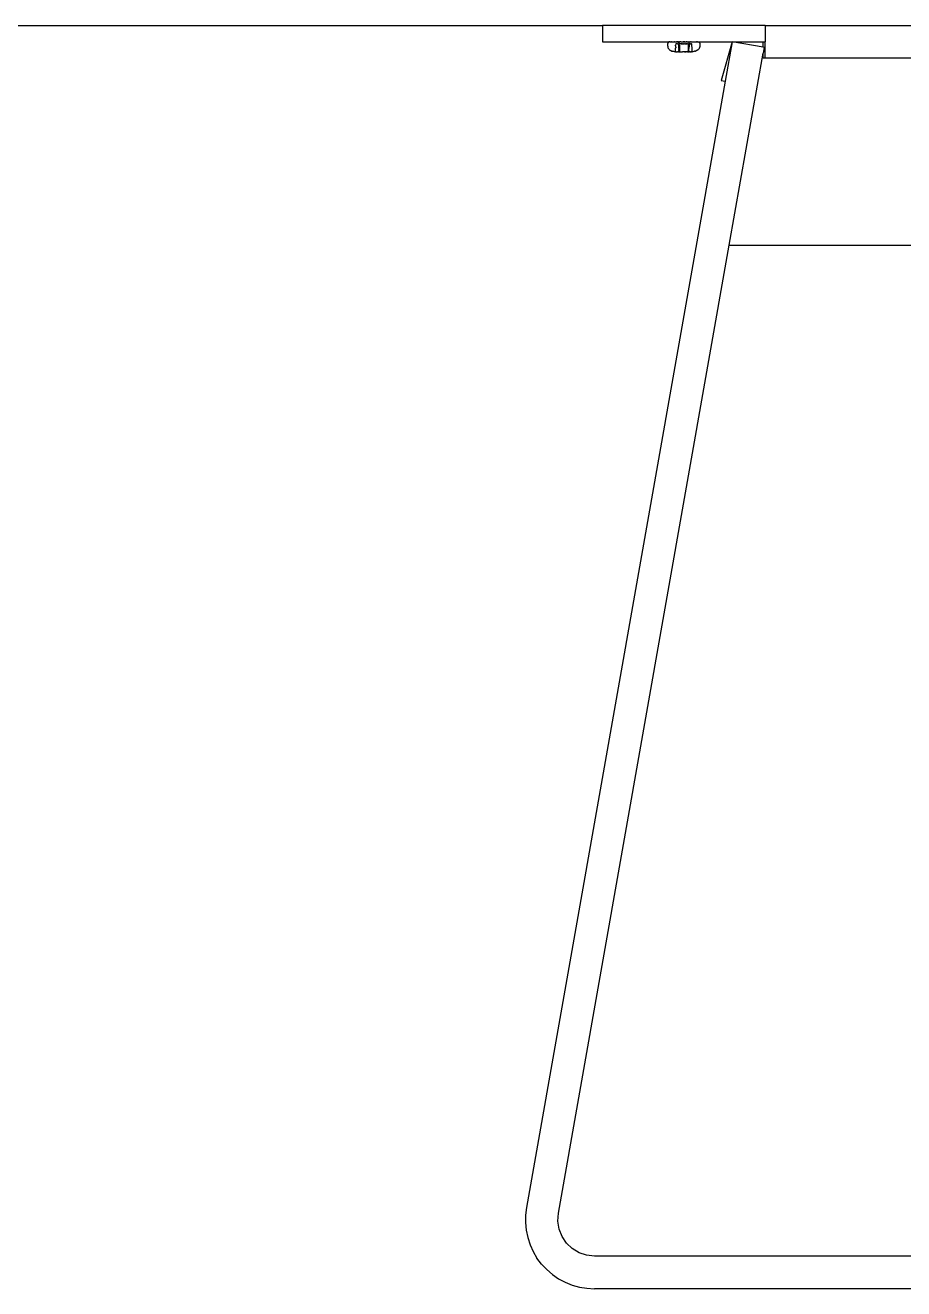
# Model space of a CAD drawing. Header units: millimetres. Extents: x 21 to 5427, y 20 to 4028.
# Drawn here: x 3043.5 to 3259.5, y 1317.6 to 1628.4 of the extents above; entities that cross this region are included whole.
import ezdxf

# ---------------------------------------------------------------- set-up
doc = ezdxf.new("R2010")
doc.units = ezdxf.units.MM

msp = doc.modelspace()

# ---------------------------------------------------------------- linework, layer by layer
for p, q in [((3203.88, 1628.36), (3203.88, 1628.29)), ((3206.88, 1628.36), (3206.88, 1628.29)), ((2365.38, 1628.29), (3185.38, 1628.29)), ((3185.38, 1628.29), (3185.38, 1624.29)), ((3203.88, 1628.29), (3185.38, 1628.29)), ((3203.95, 1628.29), (3203.88, 1628.29)), ((3204.02, 1628.29), (3203.95, 1628.29)), ((3204.13, 1628.29), (3204.02, 1628.29)), ((3204.24, 1628.29), (3204.13, 1628.29)), ((3204.34, 1628.29), (3204.24, 1628.29)), ((3204.37, 1628.29), (3204.34, 1628.29)), ((3204.49, 1628.29), (3204.37, 1628.29)), ((3204.52, 1628.29), (3204.49, 1628.29)), ((3204.64, 1628.29), (3204.52, 1628.29)), ((3204.68, 1628.29), (3204.64, 1628.29)), ((3204.81, 1628.29), (3204.68, 1628.29)), ((3204.85, 1628.29), (3204.81, 1628.29)), ((3204.99, 1628.29), (3204.85, 1628.29)), ((3205.03, 1628.29), (3204.99, 1628.29)), ((3205.18, 1628.29), (3205.03, 1628.29)), ((3205.21, 1628.29), (3205.18, 1628.29)), ((3205.36, 1628.29), (3205.21, 1628.29)), ((3205.4, 1628.29), (3205.36, 1628.29)), ((3205.55, 1628.29), (3205.4, 1628.29)), ((3205.59, 1628.29), (3205.55, 1628.29)), ((3205.74, 1628.29), (3205.59, 1628.29)), ((3205.78, 1628.29), (3205.74, 1628.29)), ((3205.92, 1628.29), (3205.78, 1628.29)), ((3205.95, 1628.29), (3205.92, 1628.29)), ((3206.09, 1628.29), (3205.95, 1628.29)), ((3206.12, 1628.29), (3206.09, 1628.29)), ((3206.25, 1628.29), (3206.12, 1628.29)), ((3206.28, 1628.29), (3206.25, 1628.29)), ((3206.4, 1628.29), (3206.28, 1628.29)), ((3206.42, 1628.29), (3206.4, 1628.29)), ((3206.55, 1628.29), (3206.42, 1628.29)), ((3206.66, 1628.29), (3206.55, 1628.29)), ((3206.75, 1628.29), (3206.66, 1628.29)), ((3206.82, 1628.29), (3206.75, 1628.29)), ((3206.88, 1628.29), (3206.82, 1628.29)), ((3225.38, 1628.29), (3206.88, 1628.29)), ((3225.38, 1628.29), (3225.38, 1624.29)), ((3225.38, 1628.29), (3325.38, 1628.29)), ((3185.38, 1624.29), (3201.79, 1624.28)), ((3201.38, 1623.79), (3201.38, 1623.44)), ((3201.41, 1623.79), (3201.38, 1623.79)), ((3201.38, 1623.44), (3201.41, 1623.32)), ((3201.42, 1623.89), (3201.41, 1623.79)), ((3201.41, 1623.32), (3201.43, 1623.2)), ((3201.42, 1623.89), (3201.44, 1623.89)), ((3201.43, 1623.2), (3201.45, 1623.2)), ((3201.44, 1623.99), (3201.47, 1623.99)), ((3201.44, 1623.99), (3201.44, 1623.89)), ((3201.45, 1623.2), (3201.45, 1623.08)), ((3201.45, 1623.08), (3201.48, 1623.08)), ((3201.49, 1624.07), (3201.47, 1623.99)), ((3201.48, 1623.08), (3201.49, 1622.96)), ((3201.49, 1624.07), (3201.52, 1624.07)), ((3201.49, 1622.96), (3201.51, 1622.96)), ((3201.51, 1622.96), (3201.51, 1622.85)), ((3201.51, 1622.85), (3201.57, 1622.74)), ((3201.54, 1624.15), (3201.52, 1624.07)), ((3201.61, 1624.21), (3201.54, 1624.15)), ((3201.57, 1622.74), (3201.63, 1622.63)), ((3201.65, 1624.21), (3201.61, 1624.21)), ((3201.63, 1622.63), (3201.7, 1622.53)), ((3201.7, 1624.26), (3201.65, 1624.21)), ((3201.77, 1624.26), (3201.7, 1624.26)), ((3201.7, 1622.53), (3201.78, 1622.44)), ((3201.79, 1624.28), (3201.77, 1624.26)), ((3201.78, 1622.44), (3201.86, 1622.35)), ((3201.86, 1624.28), (3201.79, 1624.28)), ((3201.79, 1624.28), (3201.83, 1624.28)), ((3201.86, 1624.28), (3201.83, 1624.28)), ((3201.9, 1624.28), (3201.86, 1624.28)), ((3201.86, 1622.35), (3201.9, 1622.35)), ((3201.97, 1624.29), (3201.9, 1624.28)), ((3201.9, 1622.35), (3201.95, 1622.27)), ((3201.94, 1624.29), (3201.97, 1624.29)), ((3201.95, 1622.27), (3201.99, 1622.27)), ((3201.97, 1624.29), (3202, 1624.29)), ((3201.99, 1622.27), (3202.02, 1622.27)), ((3202, 1624.29), (3202.04, 1624.29)), ((3202.02, 1622.27), (3202.05, 1622.2)), ((3202.04, 1624.29), (3202.09, 1624.29)), ((3202.05, 1622.2), (3202.09, 1622.2)), ((3202.09, 1624.29), (3202.14, 1624.29)), ((3202.09, 1624.29), (3202.12, 1624.28)), ((3202.09, 1622.2), (3202.12, 1622.2)), ((3202.12, 1624.28), (3202.17, 1624.29)), ((3202.12, 1622.2), (3202.16, 1622.13)), ((3202.14, 1624.29), (3202.2, 1624.29)), ((3202.16, 1622.13), (3202.19, 1622.13)), ((3202.23, 1624.28), (3202.17, 1624.29)), ((3202.19, 1622.13), (3202.22, 1622.13)), ((3202.2, 1624.29), (3202.26, 1624.29)), ((3202.22, 1622.13), (3202.27, 1622.08)), ((3202.26, 1624.29), (3202.23, 1624.28)), ((3202.26, 1624.29), (3202.33, 1624.29)), ((3202.33, 1624.29), (3202.4, 1624.29)), ((3202.37, 1624.28), (3202.33, 1624.29)), ((3202.37, 1624.28), (3202.4, 1624.29)), ((3202.4, 1624.29), (3202.47, 1624.28)), ((3202.47, 1624.28), (3202.54, 1624.29)), ((3202.47, 1624.28), (3202.58, 1624.28)), ((3202.54, 1624.29), (3202.58, 1624.28)), ((3202.62, 1624.29), (3202.58, 1624.28)), ((3202.62, 1624.29), (3202.69, 1624.28)), ((3202.66, 1624.29), (3202.62, 1624.29)), ((3202.66, 1624.29), (3202.69, 1624.28)), ((3202.69, 1624.28), (3202.75, 1624.29)), ((3202.75, 1624.29), (3202.81, 1624.28)), ((3202.81, 1624.28), (3202.88, 1624.29)), ((3202.81, 1624.28), (3202.85, 1624.29)), ((3202.85, 1624.29), (3202.88, 1624.29)), ((3202.88, 1624.29), (3202.94, 1624.28)), ((3202.88, 1624.29), (3202.92, 1624.29)), ((3202.94, 1624.28), (3202.92, 1624.29)), ((3202.94, 1624.28), (3202.99, 1624.28)), ((3203.02, 1624.29), (3202.99, 1624.28)), ((3203.02, 1624.29), (3203.07, 1624.28)), ((3203.13, 1624.29), (3203.07, 1624.28)), ((3203.13, 1624.29), (3203.17, 1624.29)), ((3203.17, 1624.29), (3203.21, 1624.28)), ((3203.21, 1624.28), (3203.25, 1624.29)), ((3203.25, 1624.29), (3203.29, 1624.29)), ((3203.29, 1624.29), (3203.35, 1624.28)), ((3203.34, 1622.44), (3203.36, 1622.53)), ((3203.37, 1622.27), (3203.34, 1622.44)), ((3203.35, 1624.28), (3203.41, 1624.29)), ((3203.36, 1623.32), (3203.39, 1623.44)), ((3203.36, 1623.32), (3203.37, 1623.2)), ((3203.36, 1622.53), (3203.38, 1622.74)), ((3203.36, 1622.13), (3203.37, 1622.2)), ((3203.38, 1622.08), (3203.36, 1622.13)), ((3203.37, 1623.2), (3203.38, 1623.08)), ((3203.37, 1622.2), (3203.37, 1622.27)), ((3203.38, 1623.08), (3203.4, 1622.96)), ((3203.38, 1622.74), (3203.42, 1622.85)), ((3203.41, 1623.79), (3203.39, 1623.44)), ((3203.4, 1622.96), (3203.42, 1622.85)), ((3203.41, 1624.29), (3203.5, 1624.28)), ((3203.45, 1623.79), (3203.47, 1623.79)), ((3203.52, 1623.79), (3203.47, 1623.79)), ((3203.5, 1624.28), (3203.53, 1624.29)), ((3203.5, 1624.28), (3203.57, 1624.28)), ((3203.59, 1623.79), (3203.52, 1623.79)), ((3203.53, 1624.29), (3203.57, 1624.28)), ((3203.57, 1624.28), (3203.61, 1624.29)), ((3203.66, 1623.79), (3203.59, 1623.79)), ((3203.65, 1624.28), (3203.61, 1624.29)), ((3203.65, 1624.28), (3203.68, 1624.29)), ((3203.65, 1624.28), (3203.74, 1624.29)), ((3203.66, 1623.79), (3203.71, 1623.79)), ((3203.68, 1624.29), (3203.74, 1624.29)), ((3203.73, 1623.79), (3203.71, 1623.79)), ((3203.81, 1623.79), (3203.73, 1623.79)), ((3203.81, 1624.28), (3203.74, 1624.29)), ((3203.79, 1624.29), (3203.74, 1624.29)), ((3203.79, 1624.29), (3203.81, 1624.28)), ((3203.81, 1624.28), (3203.87, 1624.29)), ((3203.84, 1623.79), (3203.81, 1623.79)), ((3203.84, 1623.79), (3203.88, 1623.79)), ((3203.92, 1624.29), (3203.87, 1624.29)), ((3203.88, 1623.79), (3203.93, 1623.79)), ((3203.92, 1624.29), (3203.97, 1624.28)), ((3203.93, 1623.79), (3203.98, 1623.79)), ((3204, 1624.29), (3203.97, 1624.28)), ((3203.97, 1624.28), (3204.05, 1624.29)), ((3203.98, 1623.79), (3204.04, 1623.79)), ((3204, 1624.29), (3204.05, 1624.29)), ((3204.04, 1623.79), (3204.07, 1623.79)), ((3204.05, 1624.29), (3204.14, 1624.29)), ((3204.07, 1623.79), (3204.14, 1623.79)), ((3204.1, 1623.39), (3204.08, 1623.32)), ((3204.08, 1623.32), (3204.08, 1623.2)), ((3204.08, 1623.2), (3204.09, 1623.08)), ((3204.09, 1623.08), (3204.1, 1622.96)), ((3204.11, 1623.44), (3204.1, 1623.39)), ((3204.1, 1622.96), (3204.11, 1622.85)), ((3204.14, 1623.44), (3204.11, 1623.44)), ((3204.11, 1622.85), (3204.13, 1622.74)), ((3204.15, 1624.21), (3204.12, 1624.15)), ((3204.12, 1624.15), (3204.14, 1624.07)), ((3204.14, 1622.2), (3204.12, 1622.13)), ((3204.12, 1622.13), (3204.14, 1622.1)), ((3204.13, 1622.74), (3204.15, 1622.63)), ((3204.15, 1622.53), (3204.13, 1622.44)), ((3204.13, 1622.44), (3204.16, 1622.35)), ((3204.14, 1624.29), (3204.17, 1624.29)), ((3204.14, 1624.29), (3204.14, 1624.26)), ((3204.14, 1624.26), (3204.15, 1624.21)), ((3204.14, 1624.07), (3204.14, 1623.99)), ((3204.14, 1623.99), (3204.14, 1623.89)), ((3204.14, 1623.79), (3204.14, 1623.89)), ((3204.17, 1623.79), (3204.14, 1623.79)), ((3204.14, 1623.79), (3204.14, 1623.57)), ((3204.16, 1623.49), (3204.14, 1623.57)), ((3204.16, 1623.49), (3204.14, 1623.44)), ((3204.16, 1622.35), (3204.14, 1622.27)), ((3204.14, 1622.27), (3204.14, 1622.2)), ((3204.15, 1622.63), (3204.15, 1622.53)), ((3204.22, 1623.79), (3204.16, 1623.49)), ((3204.16, 1623.49), (3204.18, 1623.44)), ((3204.18, 1623.39), (3204.16, 1623.34)), ((3204.16, 1623.34), (3204.18, 1623.32)), ((3204.22, 1624.29), (3204.17, 1624.29)), ((3204.22, 1623.79), (3204.17, 1623.79)), ((3204.18, 1623.44), (3204.18, 1623.39)), ((3204.18, 1623.32), (3204.19, 1623.2)), ((3204.19, 1623.2), (3204.2, 1623.08)), ((3204.2, 1623.08), (3204.21, 1622.96)), ((3204.21, 1622.96), (3204.22, 1622.85)), ((3204.22, 1624.29), (3204.29, 1624.29)), ((3204.29, 1623.79), (3204.22, 1623.79)), ((3204.22, 1623.79), (3204.25, 1623.79)), ((3204.22, 1622.85), (3204.24, 1622.74)), ((3204.26, 1622.85), (3204.24, 1622.74)), ((3204.24, 1622.74), (3204.25, 1622.68)), ((3204.25, 1622.68), (3204.25, 1622.63)), ((3204.25, 1622.63), (3204.26, 1622.6)), ((3204.26, 1623.32), (3204.28, 1623.38)), ((3204.26, 1623.32), (3204.27, 1623.2)), ((3204.28, 1622.96), (3204.26, 1622.85)), ((3204.28, 1622.53), (3204.26, 1622.6)), ((3204.26, 1622.44), (3204.29, 1622.48)), ((3204.26, 1622.35), (3204.26, 1622.44)), ((3204.26, 1622.27), (3204.26, 1622.35)), ((3204.26, 1622.27), (3204.27, 1622.24)), ((3204.26, 1622.2), (3204.27, 1622.24)), ((3204.26, 1622.13), (3204.26, 1622.2)), ((3204.26, 1622.08), (3204.26, 1622.13)), ((3204.27, 1623.2), (3204.27, 1623.08)), ((3204.28, 1623.38), (3204.28, 1623.44)), ((3204.28, 1622.53), (3204.29, 1622.48)), ((3204.29, 1624.29), (3204.34, 1624.29)), ((3204.34, 1623.79), (3204.29, 1623.79)), ((3204.34, 1622.85), (3204.31, 1622.74)), ((3204.31, 1622.74), (3204.33, 1622.63)), ((3204.34, 1622.44), (3204.32, 1622.35)), ((3204.32, 1622.35), (3204.35, 1622.27)), ((3204.33, 1622.63), (3204.35, 1622.53)), ((3204.34, 1622.2), (3204.33, 1622.13)), ((3204.33, 1622.13), (3204.36, 1622.08)), ((3204.34, 1624.29), (3204.39, 1624.29)), ((3204.39, 1623.79), (3204.34, 1623.79)), ((3204.34, 1623.44), (3204.34, 1623.39)), ((3204.34, 1623.39), (3204.34, 1623.32)), ((3204.34, 1623.32), (3204.34, 1623.2)), ((3204.34, 1623.2), (3204.34, 1623.08)), ((3204.34, 1622.96), (3204.34, 1622.85)), ((3204.35, 1622.53), (3204.34, 1622.44)), ((3204.35, 1622.27), (3204.34, 1622.2)), ((3204.39, 1624.29), (3204.42, 1624.29)), ((3204.39, 1623.79), (3204.43, 1623.79)), ((3204.47, 1624.28), (3204.42, 1624.29)), ((3204.43, 1623.79), (3204.5, 1623.79)), ((3204.47, 1623.79), (3204.43, 1623.79)), ((3204.47, 1624.28), (3204.5, 1624.29)), ((3204.5, 1623.79), (3204.47, 1623.79)), ((3204.56, 1624.29), (3204.5, 1624.29)), ((3204.55, 1623.79), (3204.5, 1623.79)), ((3204.63, 1623.79), (3204.55, 1623.79)), ((3204.63, 1624.29), (3204.56, 1624.29)), ((3204.63, 1624.29), (3204.7, 1624.29)), ((3204.63, 1623.79), (3204.68, 1623.79)), ((3204.73, 1623.79), (3204.68, 1623.79)), ((3204.7, 1624.29), (3204.77, 1624.29)), ((3204.77, 1623.79), (3204.73, 1623.79)), ((3204.77, 1624.29), (3204.82, 1624.28)), ((3204.77, 1623.79), (3204.81, 1623.79)), ((3204.84, 1623.79), (3204.77, 1623.79)), ((3204.84, 1623.79), (3204.81, 1623.79)), ((3204.85, 1624.29), (3204.82, 1624.28)), ((3204.82, 1624.28), (3204.89, 1624.29)), ((3204.89, 1623.79), (3204.84, 1623.79)), ((3204.85, 1624.29), (3204.89, 1624.29)), ((3204.89, 1624.29), (3204.93, 1624.29)), ((3204.96, 1623.79), (3204.89, 1623.79)), ((3204.89, 1623.79), (3204.93, 1623.79)), ((3204.93, 1624.29), (3204.99, 1624.28)), ((3204.93, 1623.79), (3204.96, 1623.79)), ((3205.01, 1623.79), (3204.96, 1623.79)), ((3204.99, 1624.28), (3205.04, 1624.29)), ((3205.09, 1623.79), (3205.01, 1623.79)), ((3205.04, 1624.29), (3205.09, 1624.29)), ((3205.09, 1624.29), (3205.14, 1624.29)), ((3205.09, 1623.79), (3205.13, 1623.79)), ((3205.18, 1623.79), (3205.13, 1623.79)), ((3205.14, 1624.29), (3205.17, 1624.28)), ((3205.17, 1624.28), (3205.22, 1624.29)), ((3205.18, 1623.79), (3205.21, 1623.79)), ((3205.26, 1623.79), (3205.21, 1623.79)), ((3205.22, 1624.29), (3205.26, 1624.29)), ((3205.22, 1624.29), (3205.29, 1624.29)), ((3205.29, 1624.29), (3205.26, 1624.29)), ((3205.26, 1623.79), (3205.28, 1623.79)), ((3205.28, 1623.79), (3205.36, 1623.79)), ((3205.35, 1624.28), (3205.29, 1624.29)), ((3205.43, 1624.29), (3205.35, 1624.28)), ((3205.43, 1623.79), (3205.36, 1623.79)), ((3205.4, 1623.79), (3205.36, 1623.79)), ((3205.43, 1623.79), (3205.4, 1623.79)), ((3205.43, 1624.29), (3205.49, 1624.29)), ((3205.43, 1623.79), (3205.47, 1623.82)), ((3205.51, 1623.79), (3205.47, 1623.82)), ((3205.52, 1624.28), (3205.49, 1624.29)), ((3205.51, 1623.79), (3205.55, 1623.79)), ((3205.6, 1624.29), (3205.52, 1624.28)), ((3205.52, 1624.28), (3205.57, 1624.29)), ((3205.55, 1623.79), (3205.6, 1623.79)), ((3205.57, 1624.29), (3205.6, 1624.29)), ((3205.57, 1624.29), (3205.63, 1624.29)), ((3205.63, 1624.29), (3205.6, 1624.29)), ((3205.65, 1623.79), (3205.6, 1623.79)), ((3205.63, 1624.29), (3205.7, 1624.28)), ((3205.7, 1623.79), (3205.65, 1623.79)), ((3205.7, 1624.28), (3205.76, 1624.29)), ((3205.7, 1623.79), (3205.76, 1623.79)), ((3205.76, 1624.29), (3205.84, 1624.29)), ((3205.76, 1623.79), (3205.8, 1623.79)), ((3205.8, 1623.79), (3205.84, 1623.79)), ((3205.84, 1624.29), (3205.87, 1624.28)), ((3205.84, 1623.79), (3205.88, 1623.79)), ((3205.87, 1624.28), (3205.92, 1624.29)), ((3205.87, 1624.28), (3205.95, 1624.28)), ((3205.92, 1623.79), (3205.88, 1623.79)), ((3205.92, 1624.29), (3205.95, 1624.28)), ((3205.99, 1623.79), (3205.92, 1623.79)), ((3205.92, 1623.79), (3205.96, 1623.79)), ((3205.95, 1624.28), (3206.01, 1624.29)), ((3205.96, 1623.79), (3205.99, 1623.79)), ((3206.04, 1623.82), (3205.99, 1623.79)), ((3206.07, 1624.29), (3206.01, 1624.29)), ((3206.07, 1623.79), (3206.04, 1623.82)), ((3206.12, 1624.28), (3206.07, 1624.29)), ((3206.07, 1623.79), (3206.13, 1623.79)), ((3206.12, 1624.28), (3206.16, 1624.29)), ((3206.21, 1623.79), (3206.13, 1623.79)), ((3206.16, 1624.29), (3206.21, 1624.29)), ((3206.21, 1624.29), (3206.24, 1624.29)), ((3206.28, 1623.79), (3206.21, 1623.79)), ((3206.24, 1623.79), (3206.21, 1623.79)), ((3206.24, 1624.29), (3206.3, 1624.29)), ((3206.24, 1624.29), (3206.26, 1624.29)), ((3206.28, 1623.79), (3206.24, 1623.79)), ((3206.26, 1624.29), (3206.33, 1624.29)), ((3206.28, 1623.79), (3206.33, 1623.79)), ((3206.3, 1624.29), (3206.33, 1624.29)), ((3206.33, 1624.29), (3206.39, 1624.28)), ((3206.33, 1623.79), (3206.37, 1623.79)), ((3206.37, 1623.79), (3206.43, 1623.79)), ((3206.43, 1624.29), (3206.39, 1624.28)), ((3206.39, 1624.28), (3206.46, 1624.28)), ((3206.46, 1624.28), (3206.43, 1624.29)), ((3206.43, 1623.79), (3206.46, 1623.79)), ((3206.43, 1623.79), (3206.46, 1623.49)), ((3206.46, 1622.74), (3206.44, 1622.63)), ((3206.44, 1622.63), (3206.45, 1622.53)), ((3206.47, 1622.44), (3206.44, 1622.35)), ((3206.44, 1622.35), (3206.44, 1622.27)), ((3206.44, 1622.27), (3206.44, 1622.2)), ((3206.44, 1622.2), (3206.44, 1622.13)), ((3206.44, 1622.13), (3206.47, 1622.08)), ((3206.45, 1622.53), (3206.47, 1622.44)), ((3206.49, 1624.29), (3206.46, 1624.28)), ((3206.46, 1624.28), (3206.52, 1624.29)), ((3206.46, 1623.79), (3206.51, 1623.79)), ((3206.46, 1623.79), (3206.51, 1623.44)), ((3206.46, 1623.49), (3206.46, 1623.44)), ((3206.46, 1623.44), (3206.5, 1623.32)), ((3206.47, 1622.85), (3206.46, 1622.74)), ((3206.48, 1622.96), (3206.47, 1622.85)), ((3206.49, 1622.53), (3206.47, 1622.44)), ((3206.49, 1623.08), (3206.48, 1622.96)), ((3206.49, 1624.29), (3206.56, 1624.28)), ((3206.5, 1623.2), (3206.49, 1623.08)), ((3206.51, 1622.63), (3206.49, 1622.53)), ((3206.49, 1622.53), (3206.51, 1622.44)), ((3206.5, 1623.32), (3206.5, 1623.2)), ((3206.51, 1622.2), (3206.5, 1622.13)), ((3206.5, 1622.13), (3206.51, 1622.08)), ((3206.51, 1623.79), (3206.56, 1623.79)), ((3206.56, 1623.6), (3206.51, 1623.79)), ((3206.51, 1623.44), (3206.58, 1623.2)), ((3206.53, 1622.74), (3206.51, 1622.63)), ((3206.51, 1622.44), (3206.51, 1622.27)), ((3206.51, 1622.27), (3206.51, 1622.2)), ((3206.52, 1624.29), (3206.56, 1624.28)), ((3206.55, 1622.85), (3206.53, 1622.74)), ((3206.56, 1622.96), (3206.55, 1622.85)), ((3206.56, 1624.28), (3206.59, 1624.29)), ((3206.56, 1624.28), (3206.63, 1624.29)), ((3206.62, 1623.79), (3206.56, 1623.79)), ((3206.56, 1623.44), (3206.56, 1623.6)), ((3206.56, 1623.44), (3206.57, 1623.4)), ((3206.57, 1623.08), (3206.56, 1622.96)), ((3206.57, 1622.27), (3206.56, 1622.24)), ((3206.56, 1622.24), (3206.59, 1622.13)), ((3206.57, 1623.4), (3206.58, 1623.32)), ((3206.58, 1623.2), (3206.57, 1623.08)), ((3206.59, 1622.53), (3206.57, 1622.44)), ((3206.57, 1622.44), (3206.57, 1622.27)), ((3206.58, 1623.32), (3206.58, 1623.2)), ((3206.59, 1624.29), (3206.63, 1624.29)), ((3206.61, 1622.63), (3206.59, 1622.53)), ((3206.59, 1622.13), (3206.61, 1622.08)), ((3206.63, 1622.74), (3206.61, 1622.63)), ((3206.63, 1624.26), (3206.62, 1624.21)), ((3206.62, 1624.21), (3206.64, 1624.15)), ((3206.65, 1623.79), (3206.62, 1623.79)), ((3206.63, 1624.29), (3206.73, 1624.28)), ((3206.63, 1624.29), (3206.63, 1624.26)), ((3206.65, 1622.85), (3206.63, 1622.74)), ((3206.64, 1624.15), (3206.66, 1624.07)), ((3206.69, 1623.89), (3206.65, 1623.79)), ((3206.65, 1623.79), (3206.7, 1623.79)), ((3206.7, 1623.6), (3206.65, 1623.79)), ((3206.67, 1622.96), (3206.65, 1622.85)), ((3206.66, 1624.07), (3206.68, 1623.99)), ((3206.68, 1623.08), (3206.67, 1622.96)), ((3206.68, 1623.99), (3206.69, 1623.89)), ((3206.69, 1623.2), (3206.68, 1623.08)), ((3206.73, 1623.38), (3206.69, 1623.32)), ((3206.69, 1623.32), (3206.69, 1623.2)), ((3206.79, 1623.79), (3206.7, 1623.79)), ((3206.7, 1623.6), (3206.7, 1623.44)), ((3206.7, 1623.44), (3206.72, 1623.4)), ((3206.72, 1623.4), (3206.73, 1623.38)), ((3206.73, 1624.28), (3206.76, 1624.29)), ((3206.73, 1624.28), (3206.79, 1624.28)), ((3206.76, 1624.29), (3206.79, 1624.28)), ((3206.79, 1624.28), (3206.85, 1624.29)), ((3206.79, 1623.79), (3206.83, 1623.79)), ((3206.83, 1623.79), (3206.88, 1623.79)), ((3206.85, 1624.29), (3206.89, 1624.28)), ((3206.88, 1623.79), (3206.93, 1623.79)), ((3206.95, 1624.29), (3206.89, 1624.28)), ((3206.93, 1623.79), (3206.97, 1623.79)), ((3206.95, 1624.29), (3206.98, 1624.29)), ((3207.06, 1623.79), (3206.97, 1623.79)), ((3206.98, 1624.29), (3207.05, 1624.28)), ((3207.05, 1624.28), (3207.11, 1624.29)), ((3207.05, 1624.28), (3207.08, 1624.29)), ((3207.06, 1623.79), (3207.13, 1623.79)), ((3207.06, 1623.79), (3207.1, 1623.79)), ((3207.08, 1624.29), (3207.16, 1624.29)), ((3207.08, 1624.29), (3207.11, 1624.29)), ((3207.1, 1623.79), (3207.13, 1623.79)), ((3207.11, 1624.29), (3207.16, 1624.29)), ((3207.13, 1623.79), (3207.19, 1623.79)), ((3207.2, 1624.28), (3207.16, 1624.29)), ((3207.23, 1623.79), (3207.19, 1623.79)), ((3207.2, 1624.28), (3207.24, 1624.29)), ((3207.28, 1623.79), (3207.23, 1623.79)), ((3207.24, 1624.29), (3207.28, 1624.29)), ((3207.28, 1624.29), (3207.35, 1624.28)), ((3207.28, 1623.79), (3207.32, 1623.79)), ((3207.32, 1623.79), (3207.36, 1623.79)), ((3207.36, 1623.44), (3207.33, 1623.38)), ((3207.33, 1623.38), (3207.33, 1623.32)), ((3207.33, 1623.32), (3207.33, 1623.2)), ((3207.33, 1623.2), (3207.34, 1623.08)), ((3207.36, 1622.96), (3207.34, 1622.85)), ((3207.34, 1622.85), (3207.35, 1622.63)), ((3207.35, 1622.63), (3207.34, 1622.6)), ((3207.34, 1622.6), (3207.35, 1622.53)), ((3207.35, 1624.28), (3207.4, 1624.29)), ((3207.35, 1623.61), (3207.36, 1623.79)), ((3207.36, 1623.58), (3207.35, 1623.61)), ((3207.35, 1622.53), (3207.36, 1622.44)), ((3207.36, 1623.44), (3207.36, 1623.58)), ((3207.36, 1622.44), (3207.37, 1622.35)), ((3207.37, 1622.35), (3207.4, 1622.27)), ((3207.41, 1622.13), (3207.39, 1622.08)), ((3207.4, 1624.29), (3207.5, 1624.28)), ((3207.4, 1622.27), (3207.4, 1622.2)), ((3207.4, 1622.2), (3207.41, 1622.13)), ((3207.5, 1624.28), (3207.52, 1624.29)), ((3207.5, 1624.28), (3207.56, 1624.28)), ((3207.56, 1624.28), (3207.52, 1624.29)), ((3207.56, 1624.28), (3207.59, 1624.29)), ((3207.64, 1624.28), (3207.59, 1624.29)), ((3207.64, 1624.28), (3207.7, 1624.29)), ((3207.7, 1624.29), (3207.77, 1624.28)), ((3207.7, 1624.29), (3207.75, 1624.29)), ((3207.75, 1624.29), (3207.77, 1624.28)), ((3207.77, 1624.28), (3207.81, 1624.29)), ((3207.81, 1624.29), (3207.85, 1624.29)), ((3207.85, 1624.29), (3207.9, 1624.28)), ((3207.9, 1624.28), (3207.95, 1624.29)), ((3207.95, 1624.29), (3208.02, 1624.28)), ((3208.02, 1624.28), (3208.05, 1624.29)), ((3208.02, 1624.28), (3208.07, 1624.28)), ((3208.05, 1624.29), (3208.07, 1624.28)), ((3208.07, 1624.28), (3208.11, 1624.29)), ((3208.07, 1624.28), (3208.14, 1624.28)), ((3208.11, 1624.29), (3208.14, 1624.28)), ((3208.14, 1624.28), (3208.2, 1624.29)), ((3208.2, 1624.29), (3208.25, 1624.28)), ((3208.25, 1624.28), (3208.31, 1624.29)), ((3208.25, 1624.28), (3208.28, 1624.29)), ((3208.28, 1624.29), (3208.35, 1624.28)), ((3208.35, 1624.28), (3208.39, 1624.29)), ((3208.39, 1624.29), (3208.45, 1624.28)), ((3208.45, 1624.28), (3208.49, 1624.28)), ((3208.49, 1624.28), (3208.54, 1624.28)), ((3208.55, 1622.13), (3208.5, 1622.08)), ((3208.57, 1624.28), (3208.54, 1624.28)), ((3208.57, 1622.13), (3208.55, 1622.13)), ((3208.57, 1624.28), (3208.62, 1624.28)), ((3208.61, 1622.13), (3208.57, 1622.13)), ((3208.65, 1622.2), (3208.61, 1622.13)), ((3208.62, 1624.28), (3208.69, 1624.28)), ((3208.68, 1622.2), (3208.65, 1622.2)), ((3208.71, 1622.2), (3208.68, 1622.2)), ((3208.69, 1624.28), (3208.76, 1624.28)), ((3208.69, 1624.28), (3208.72, 1624.28)), ((3208.74, 1622.27), (3208.71, 1622.2)), ((3208.76, 1624.28), (3208.72, 1624.28)), ((3208.78, 1622.27), (3208.74, 1622.27)), ((3208.76, 1624.28), (3208.81, 1624.28)), ((3208.81, 1622.27), (3208.78, 1622.27)), ((3208.81, 1624.28), (3208.86, 1624.28)), ((3208.87, 1622.35), (3208.81, 1622.27)), ((3208.86, 1624.28), (3208.9, 1624.28)), ((3208.9, 1622.35), (3208.87, 1622.35)), ((3208.9, 1624.28), (3208.94, 1624.28)), ((3208.9, 1624.28), (3208.97, 1624.28)), ((3208.99, 1622.44), (3208.9, 1622.35)), ((3208.94, 1624.28), (3208.97, 1624.28)), ((3208.97, 1624.28), (3217.26, 1624.29)), ((3208.97, 1624.28), (3209, 1624.26)), ((3209.07, 1622.53), (3208.99, 1622.44)), ((3209, 1624.26), (3209.07, 1624.26)), ((3209.07, 1624.26), (3209.11, 1624.21)), ((3209.14, 1622.63), (3209.07, 1622.53)), ((3209.11, 1624.21), (3209.15, 1624.21)), ((3209.2, 1622.74), (3209.14, 1622.63)), ((3209.15, 1624.21), (3209.23, 1624.15)), ((3209.25, 1622.85), (3209.2, 1622.74)), ((3209.23, 1624.15), (3209.25, 1624.07)), ((3209.28, 1624.07), (3209.25, 1624.07)), ((3209.26, 1622.96), (3209.25, 1622.85)), ((3209.28, 1622.96), (3209.26, 1622.96)), ((3209.28, 1624.07), (3209.3, 1623.99)), ((3209.29, 1623.08), (3209.28, 1622.96)), ((3209.32, 1623.08), (3209.29, 1623.08)), ((3209.32, 1623.99), (3209.3, 1623.99)), ((3209.32, 1623.99), (3209.32, 1623.89)), ((3209.35, 1623.89), (3209.32, 1623.89)), ((3209.34, 1623.2), (3209.32, 1623.08)), ((3209.36, 1623.44), (3209.34, 1623.37)), ((3209.34, 1623.37), (3209.35, 1623.32)), ((3209.35, 1623.32), (3209.34, 1623.2)), ((3209.35, 1623.89), (3209.37, 1623.79)), ((3209.37, 1623.79), (3209.36, 1623.44)), ((3217.26, 1624.29), (3214.58, 1614.79)), ((3217.26, 1624.29), (3215.55, 1614.62)), ((3217.26, 1624.29), (3224.88, 1624.29)), ((3224.88, 1622.95), (3217.26, 1624.29)), ((3224.88, 1622.95), (3224.88, 1624.29)), ((3224.88, 1624.29), (3225.38, 1624.29)), ((3225.14, 1622.9), (3224.88, 1622.95)), ((3225.14, 1622.9), (3224.88, 1621.46)), ((3225.38, 1620.29), (3225.38, 1624.29)), ((3202.27, 1622.08), (3202.33, 1622.08)), ((3202.33, 1622.08), (3202.38, 1622.03)), ((3202.38, 1622.03), (3202.44, 1622.03)), ((3202.5, 1621.99), (3202.44, 1622.03)), ((3202.57, 1621.99), (3202.5, 1621.99)), ((3202.57, 1621.99), (3202.61, 1621.99)), ((3202.61, 1621.99), (3202.65, 1621.99)), ((3202.65, 1621.99), (3202.7, 1621.99)), ((3202.7, 1621.99), (3202.76, 1621.99)), ((3202.76, 1621.99), (3202.83, 1621.99)), ((3202.83, 1621.99), (3202.99, 1621.92)), ((3202.99, 1621.92), (3203.26, 1621.79)), ((3203.37, 1621.79), (3203.26, 1621.79)), ((3203.43, 1621.79), (3203.37, 1621.79)), ((3203.39, 1622.03), (3203.38, 1622.08)), ((3203.39, 1622.03), (3203.41, 1622.02)), ((3203.41, 1622.02), (3203.43, 1621.99)), ((3203.43, 1621.95), (3203.43, 1621.99)), ((3203.43, 1621.91), (3203.43, 1621.95)), ((3203.43, 1621.88), (3203.43, 1621.91)), ((3203.43, 1621.79), (3203.43, 1621.88)), ((3203.47, 1621.79), (3203.43, 1621.79)), ((3203.47, 1621.79), (3203.52, 1621.79)), ((3203.52, 1621.79), (3203.59, 1621.79)), ((3203.59, 1621.79), (3203.66, 1621.79)), ((3203.66, 1621.79), (3203.71, 1621.79)), ((3203.71, 1621.79), (3203.77, 1621.79)), ((3203.71, 1621.79), (3203.73, 1621.79)), ((3203.73, 1621.79), (3203.77, 1621.79)), ((3203.77, 1621.79), (3203.81, 1621.79)), ((3203.86, 1621.79), (3203.81, 1621.79)), ((3203.93, 1621.79), (3203.86, 1621.79)), ((3203.99, 1621.79), (3203.93, 1621.79)), ((3204.03, 1621.79), (3203.99, 1621.79)), ((3204.08, 1621.79), (3204.03, 1621.79)), ((3204.08, 1621.79), (3204.14, 1621.79)), ((3204.14, 1622.1), (3204.12, 1622.03)), ((3204.12, 1622.03), (3204.14, 1621.99)), ((3204.14, 1621.99), (3204.14, 1621.93)), ((3204.14, 1621.93), (3204.14, 1621.89)), ((3204.14, 1621.82), (3204.14, 1621.89)), ((3204.14, 1621.82), (3204.14, 1621.79)), ((3204.22, 1621.79), (3204.14, 1621.79)), ((3204.22, 1621.79), (3204.27, 1621.79)), ((3204.26, 1622.03), (3204.26, 1622.08)), ((3204.27, 1621.99), (3204.26, 1622.03)), ((3204.26, 1621.9), (3204.27, 1621.99)), ((3204.27, 1621.86), (3204.26, 1621.9)), ((3204.27, 1621.79), (3204.27, 1621.86)), ((3204.29, 1621.79), (3204.27, 1621.79)), ((3204.29, 1621.79), (3204.34, 1621.79)), ((3204.32, 1621.99), (3204.34, 1622.01)), ((3204.32, 1621.99), (3204.34, 1621.98)), ((3204.37, 1622.02), (3204.34, 1622.01)), ((3204.34, 1621.98), (3204.34, 1621.94)), ((3204.34, 1621.94), (3204.34, 1621.83)), ((3204.34, 1621.83), (3204.34, 1621.79)), ((3204.34, 1621.79), (3204.4, 1621.79)), ((3204.36, 1622.08), (3204.37, 1622.02)), ((3204.4, 1621.79), (3204.47, 1621.79)), ((3204.4, 1621.79), (3204.43, 1621.79)), ((3204.43, 1621.79), (3204.47, 1621.79)), ((3204.47, 1621.79), (3204.52, 1621.79)), ((3204.52, 1621.79), (3204.55, 1621.79)), ((3204.55, 1621.79), (3204.61, 1621.79)), ((3204.61, 1621.79), (3204.64, 1621.79)), ((3204.64, 1621.79), (3204.7, 1621.79)), ((3204.7, 1621.79), (3204.77, 1621.79)), ((3204.7, 1621.79), (3204.73, 1621.79)), ((3204.73, 1621.79), (3204.77, 1621.79)), ((3204.77, 1621.79), (3204.81, 1621.79)), ((3204.81, 1621.79), (3204.89, 1621.79)), ((3204.89, 1621.79), (3204.96, 1621.79)), ((3204.89, 1621.79), (3204.92, 1621.79)), ((3204.92, 1621.79), (3204.96, 1621.79)), ((3204.96, 1621.79), (3205.01, 1621.79)), ((3205.01, 1621.79), (3205.05, 1621.79)), ((3205.08, 1621.79), (3205.05, 1621.79)), ((3205.13, 1621.79), (3205.08, 1621.79)), ((3205.18, 1621.79), (3205.13, 1621.79)), ((3205.25, 1621.79), (3205.18, 1621.79)), ((3205.25, 1621.79), (3205.28, 1621.79)), ((3205.37, 1621.79), (3205.28, 1621.79)), ((3205.4, 1621.79), (3205.37, 1621.79)), ((3205.5, 1621.79), (3205.4, 1621.79)), ((3205.5, 1621.79), (3205.59, 1621.79)), ((3205.63, 1621.79), (3205.59, 1621.79)), ((3205.68, 1621.79), (3205.63, 1621.79)), ((3205.73, 1621.79), (3205.68, 1621.79)), ((3205.73, 1621.79), (3205.76, 1621.79)), ((3205.76, 1621.79), (3205.81, 1621.79)), ((3205.81, 1621.79), (3205.88, 1621.79)), ((3205.85, 1621.79), (3205.81, 1621.79)), ((3205.88, 1621.79), (3205.85, 1621.79)), ((3205.88, 1621.79), (3205.95, 1621.79)), ((3205.99, 1621.79), (3205.95, 1621.79)), ((3206.07, 1621.79), (3205.99, 1621.79)), ((3206.16, 1621.79), (3206.07, 1621.79)), ((3206.24, 1621.79), (3206.16, 1621.79)), ((3206.34, 1621.79), (3206.24, 1621.79)), ((3206.34, 1621.79), (3206.37, 1621.79)), ((3206.37, 1621.79), (3206.42, 1621.79)), ((3206.42, 1621.96), (3206.44, 1621.98)), ((3206.42, 1621.96), (3206.44, 1621.95)), ((3206.44, 1621.95), (3206.42, 1621.91)), ((3206.42, 1621.91), (3206.42, 1621.84)), ((3206.42, 1621.84), (3206.42, 1621.79)), ((3206.44, 1621.79), (3206.42, 1621.79)), ((3206.45, 1622.05), (3206.43, 1622.03)), ((3206.43, 1622.03), (3206.45, 1622.01)), ((3206.44, 1621.98), (3206.47, 1621.99)), ((3206.51, 1621.79), (3206.44, 1621.79)), ((3206.44, 1621.79), (3206.47, 1621.79)), ((3206.45, 1622.05), (3206.47, 1622.08)), ((3206.45, 1622.01), (3206.47, 1621.99)), ((3206.47, 1621.99), (3206.47, 1621.97)), ((3206.47, 1621.97), (3206.48, 1621.94)), ((3206.48, 1621.94), (3206.47, 1621.88)), ((3206.47, 1621.88), (3206.47, 1621.85)), ((3206.47, 1621.85), (3206.47, 1621.79)), ((3206.51, 1622.08), (3206.51, 1622.03)), ((3206.51, 1622.03), (3206.52, 1621.99)), ((3206.52, 1621.99), (3206.51, 1621.95)), ((3206.51, 1621.95), (3206.51, 1621.92)), ((3206.51, 1621.92), (3206.51, 1621.85)), ((3206.51, 1621.85), (3206.51, 1621.79)), ((3206.51, 1621.79), (3206.56, 1621.79)), ((3206.56, 1621.79), (3206.62, 1621.79)), ((3206.62, 1622.03), (3206.6, 1621.99)), ((3206.6, 1621.99), (3206.62, 1621.97)), ((3206.61, 1622.08), (3206.62, 1622.03)), ((3206.62, 1621.97), (3206.62, 1621.91)), ((3206.62, 1621.91), (3206.62, 1621.83)), ((3206.62, 1621.83), (3206.62, 1621.79)), ((3206.69, 1621.79), (3206.62, 1621.79)), ((3206.62, 1621.79), (3206.66, 1621.79)), ((3206.66, 1621.79), (3206.69, 1621.79)), ((3206.74, 1621.79), (3206.69, 1621.79)), ((3206.78, 1621.79), (3206.74, 1621.79)), ((3206.85, 1621.79), (3206.78, 1621.79)), ((3206.88, 1621.79), (3206.85, 1621.79)), ((3206.85, 1621.79), (3206.91, 1621.79)), ((3206.91, 1621.79), (3206.88, 1621.79)), ((3206.91, 1621.79), (3206.95, 1621.79)), ((3206.95, 1621.79), (3206.99, 1621.79)), ((3207.06, 1621.79), (3206.99, 1621.79)), ((3207.06, 1621.79), (3207.13, 1621.79)), ((3207.13, 1621.79), (3207.19, 1621.79)), ((3207.24, 1621.79), (3207.19, 1621.79)), ((3207.3, 1621.79), (3207.24, 1621.79)), ((3207.34, 1621.79), (3207.3, 1621.79)), ((3207.36, 1621.99), (3207.34, 1621.95)), ((3207.34, 1621.95), (3207.34, 1621.89)), ((3207.34, 1621.79), (3207.34, 1621.89)), ((3207.34, 1621.79), (3207.39, 1621.79)), ((3207.36, 1621.99), (3207.38, 1622.03)), ((3207.39, 1622.08), (3207.38, 1622.03)), ((3207.39, 1621.79), (3207.51, 1621.79)), ((3207.87, 1621.92), (3207.51, 1621.79)), ((3207.87, 1621.92), (3208.01, 1621.99)), ((3208.07, 1621.99), (3208.01, 1621.99)), ((3208.12, 1621.99), (3208.07, 1621.99)), ((3208.16, 1621.99), (3208.12, 1621.99)), ((3208.2, 1621.99), (3208.16, 1621.99)), ((3208.2, 1621.99), (3208.27, 1621.99)), ((3208.33, 1622.03), (3208.27, 1621.99)), ((3208.39, 1622.03), (3208.33, 1622.03)), ((3208.44, 1622.08), (3208.39, 1622.03)), ((3208.5, 1622.08), (3208.44, 1622.08)), ((3216.57, 1574.29), (3224.88, 1621.46)), ((3224.88, 1620.29), (3224.88, 1621.46)), ((3225.38, 1620.29), (3224.88, 1620.29)), ((3325.38, 1620.29), (3225.38, 1620.29)), ((3215.55, 1614.62), (3166.7, 1337.57)), ((3214.58, 1614.79), (3215.55, 1614.62)), ((3174.58, 1336.18), (3216.57, 1574.29)), ((3216.57, 1574.29), (3334.2, 1574.29)), ((3166.7, 1337.57), (3166.48, 1335.73)), ((3166.48, 1335.73), (3166.46, 1333.88)), ((3166.46, 1333.88), (3166.64, 1332.03)), ((3174.45, 1334.22), (3174.58, 1336.18)), ((3174.75, 1332.29), (3174.45, 1334.22)), ((3166.64, 1332.03), (3167.02, 1330.21)), ((3167.02, 1330.21), (3167.6, 1328.45)), ((3175.46, 1330.46), (3174.75, 1332.29)), ((3176.55, 1328.83), (3175.46, 1330.46)), ((3167.6, 1328.45), (3168.36, 1326.77)), ((3177.96, 1327.47), (3176.55, 1328.83)), ((3179.64, 1326.46), (3177.96, 1327.47)), ((3168.36, 1326.77), (3169.31, 1325.17)), ((3170.42, 1323.69), (3169.31, 1325.17)), ((3181.5, 1325.83), (3179.64, 1326.46)), ((3183.44, 1325.61), (3181.5, 1325.83)), ((3275.38, 1325.61), (3183.44, 1325.61)), ((3171.69, 1322.33), (3170.42, 1323.69)), ((3171.69, 1322.33), (3173.09, 1321.13)), ((3173.09, 1321.13), (3174.62, 1320.08)), ((3174.62, 1320.08), (3176.26, 1319.21)), ((3176.26, 1319.21), (3177.98, 1318.52)), ((3177.98, 1318.52), (3179.76, 1318.02)), ((3179.76, 1318.02), (3181.59, 1317.72)), ((3181.59, 1317.72), (3183.44, 1317.61)), ((3275.38, 1317.61), (3183.44, 1317.61))]:
    msp.add_line(p, q)

doc.saveas('drawing.dxf')
